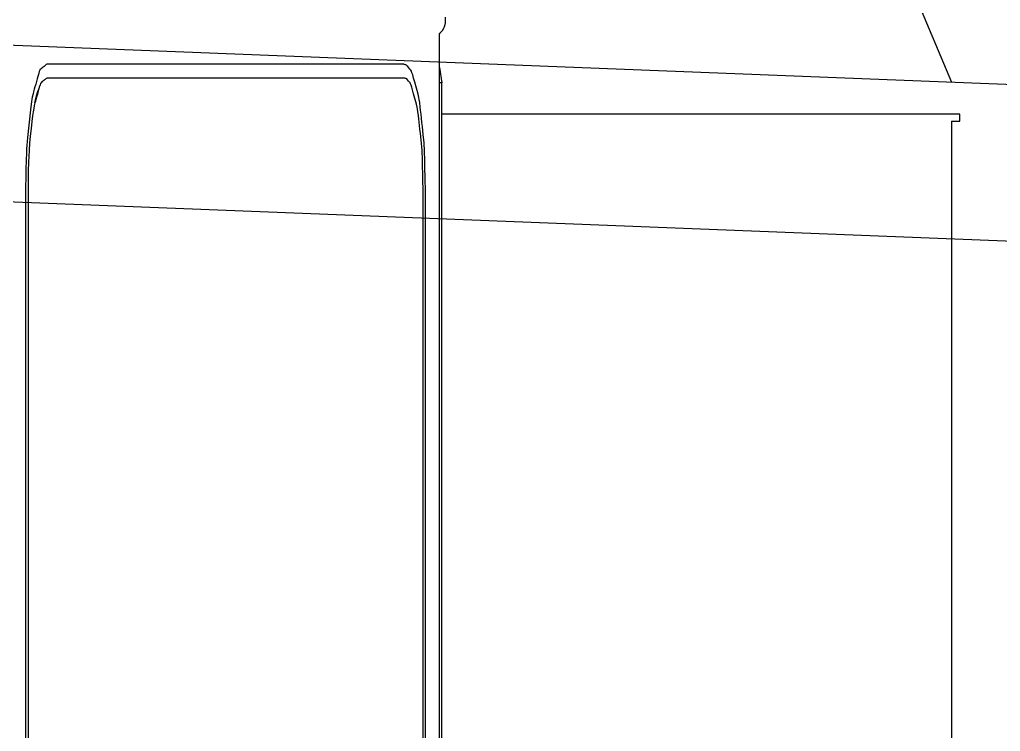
# Model space of a CAD drawing. Header units: millimetres. Extents: x -2078669 to -1085629, y -5987148 to 310365.
# Drawn here: x -1709941 to -1709304, y -2647614 to -2647152 of the extents above; entities that cross this region are included whole.
import ezdxf

# ---------------------------------------------------------------- set-up
doc = ezdxf.new("R2010")
doc.units = ezdxf.units.MM
doc.header["$LTSCALE"] = 500
for name, color, linetype, lineweight in [('D-BGD', 7, 'Continuous', 13), ('D-BYP-STR8', 5, 'Continuous', 25), ('D-BYP-STRB', 5, 'Continuous', 25)]:
    doc.layers.add(name, color=color, linetype=linetype, lineweight=lineweight)

# ---------------------------------------------------------------- blocks, each defined once
blk = doc.blocks.new('河川平面')
at = {"layer": 'D-BGD', "linetype": 'Continuous', "extrusion": (0.879845, 0.091136, 0.466441), "elevation": 1326280.53}
blk.add_lwpolyline([(-2950345.84, -283885.38), (-2934237.47, -284529.77), (-2917933.66, -285106.33)], dxfattribs=at)
blk = doc.blocks.new('A$C4dcfe073')
at = {"layer": 'D-BYP-STRB', "linetype": 'Continuous'}
for p, q in [((6860.44, 3088.22), (7367.77, 1883.85)), ((4510, 1996.84), (10199.91, 1771.88)), ((7039.13, 1923.72), (7039.14, 1923.74)), ((7039.13, 1923.69), (7039.13, 1923.72)), ((7039.13, 1923.67), (7039.13, 1923.69)), ((7039.13, 1923.66), (7039.13, 1923.67)), ((7039.13, 1923.64), (7039.13, 1923.66)), ((7039.14, 1923.99), (7039.14, 1924)), ((7039.14, 1924), (7039.24, 1924)), ((7039.14, 1923.97), (7039.14, 1923.99)), ((7039.14, 1923.95), (7039.14, 1923.97)), ((7039.14, 1923.92), (7039.14, 1923.95)), ((7039.14, 1923.9), (7039.14, 1923.92)), ((7039.14, 1923.87), (7039.14, 1923.9)), ((7039.14, 1923.85), (7039.14, 1923.87)), ((7039.14, 1923.82), (7039.14, 1923.85)), ((7039.14, 1923.79), (7039.14, 1923.82)), ((7039.14, 1923.77), (7039.14, 1923.79)), ((7039.14, 1923.74), (7039.14, 1923.77)), ((7039.23, 1923.97), (7039.23, 1924)), ((7039.23, 1923.94), (7039.23, 1923.97)), ((7039.23, 1923.91), (7039.23, 1923.94)), ((7039.23, 1923.88), (7039.23, 1923.91)), ((7039.23, 1923.84), (7039.23, 1923.88)), ((7039.23, 1923.81), (7039.23, 1923.84)), ((7039.23, 1923.77), (7039.23, 1923.81)), ((7039.23, 1923.74), (7039.23, 1923.77)), ((7039.23, 1923.72), (7039.23, 1923.74)), ((7039.23, 1923.7), (7039.23, 1923.72)), ((7039.23, 1923.68), (7039.23, 1923.7)), ((7039.23, 1923.67), (7039.23, 1923.68)), ((7039.23, 1923.65), (7039.23, 1923.67)), ((7039.23, 1923.64), (7039.23, 1923.65)), ((7039.23, 1923.65), (7039.23, 1923.65)), ((7039.23, 1923.63), (7039.23, 1923.64)), ((7039.23, 1923.62), (7039.23, 1923.63)), ((7039.23, 1923.61), (7039.23, 1923.62)), ((7039.23, 1923.62), (7039.23, 1923.62)), ((7039.23, 1923.6), (7039.23, 1923.61)), ((7039.23, 1923.61), (7039.23, 1923.61)), ((7039.23, 1923.59), (7039.23, 1923.6)), ((7039.23, 1923.58), (7039.23, 1923.59)), ((7039.23, 1923.57), (7039.23, 1923.58)), ((7039.23, 1923.55), (7039.23, 1923.57)), ((7039.23, 1923.43), (7039.23, 1923.55)), ((7039.23, 1923.41), (7039.23, 1923.43)), ((7039.23, 1923.38), (7039.23, 1923.41)), ((7039.23, 1923.35), (7039.23, 1923.38)), ((7039.23, 1923.32), (7039.23, 1923.35)), ((7039.23, 1923.29), (7039.23, 1923.32)), ((7039.23, 1923.27), (7039.23, 1923.29)), ((7039.23, 1923.24), (7039.23, 1923.27)), ((7039.23, 1923.21), (7039.23, 1923.24)), ((7039.23, 1923.19), (7039.23, 1923.21)), ((7039.23, 1923.17), (7039.23, 1923.19)), ((7039.23, 1923.15), (7039.23, 1923.17)), ((7039.23, 1923.12), (7039.23, 1923.15)), ((7039.23, 1923.1), (7039.23, 1923.12)), ((7039.23, 1923.08), (7039.23, 1923.1)), ((7039.23, 1923.06), (7039.23, 1923.08)), ((7039.24, 1924), (7039.24, 1925.94)), ((7036.71, 1916.69), (7037.18, 1917.27)), ((7037.18, 1917.27), (7037.19, 1917.27)), ((7037.19, 1917.27), (7037.2, 1917.28)), ((7037.2, 1917.28), (7037.46, 1917.65)), ((7037.46, 1917.65), (7037.51, 1917.73)), ((7037.51, 1917.73), (7037.57, 1917.82)), ((7037.57, 1917.82), (7037.63, 1917.91)), ((7037.63, 1917.91), (7037.69, 1918.01)), ((7037.69, 1918.01), (7037.75, 1918.11)), ((7037.75, 1918.11), (7037.82, 1918.21)), ((7037.82, 1918.21), (7037.88, 1918.31)), ((7037.88, 1918.31), (7037.93, 1918.41)), ((7037.93, 1918.41), (7037.98, 1918.49)), ((7037.98, 1918.49), (7038.03, 1918.58)), ((7038.03, 1918.58), (7038.08, 1918.66)), ((7038.08, 1918.66), (7038.12, 1918.74)), ((7038.12, 1918.74), (7038.16, 1918.82)), ((7038.16, 1918.82), (7038.2, 1918.91)), ((7038.2, 1918.91), (7038.24, 1919)), ((7038.24, 1919), (7038.29, 1919.1)), ((7038.29, 1919.1), (7038.64, 1919.95)), ((7038.64, 1919.95), (7038.66, 1920.01)), ((7038.66, 1920.01), (7038.67, 1920.02)), ((7038.67, 1920.02), (7038.84, 1920.57)), ((7038.84, 1920.57), (7038.87, 1920.69)), ((7038.87, 1920.69), (7038.9, 1920.82)), ((7038.9, 1920.82), (7038.94, 1920.97)), ((7038.94, 1920.97), (7038.97, 1921.13)), ((7038.97, 1921.13), (7039.01, 1921.28)), ((7039.01, 1921.28), (7039.04, 1921.43)), ((7039.04, 1921.43), (7039.07, 1921.58)), ((7039.07, 1921.58), (7039.1, 1921.7)), ((7039.1, 1921.7), (7039.17, 1922.23)), ((7039.17, 1922.23), (7039.18, 1922.27)), ((7039.18, 1922.27), (7039.21, 1922.73)), ((7039.21, 1922.73), (7039.22, 1922.83)), ((7039.22, 1922.9), (7039.23, 1922.98)), ((7039.22, 1922.83), (7039.23, 1922.9)), ((7039.23, 1922.9), (7039.22, 1922.9)), ((7039.23, 1923.04), (7039.23, 1923.06)), ((7039.23, 1922.98), (7039.23, 1923.04)), ((7035.43, 1915.5), (7035.48, 1915.54)), ((7035.43, 1126.15), (7035.43, 1915.51)), ((7035.48, 1915.54), (7035.53, 1915.58)), ((7035.53, 1915.58), (7035.58, 1915.62)), ((7035.58, 1915.62), (7035.63, 1915.65)), ((7035.63, 1915.65), (7035.67, 1915.69)), ((7035.67, 1915.69), (7035.71, 1915.72)), ((7035.71, 1915.72), (7035.75, 1915.75)), ((7035.75, 1915.75), (7035.79, 1915.78)), ((7035.79, 1915.78), (7036.18, 1916.14)), ((7036.18, 1916.14), (7036.2, 1916.16)), ((7036.2, 1916.16), (7036.24, 1916.19)), ((7036.24, 1916.19), (7036.71, 1916.69)), ((4510, 1895.16), (9434.15, 1700.48)), ((6775.76, 1891.56), (6775.42, 1890.66)), ((6775.92, 1891.85), (6775.76, 1891.56)), ((6776.11, 1892.08), (6775.92, 1891.85)), ((6776.7, 1892.59), (6776.11, 1892.08)), ((6776.74, 1892.62), (6776.7, 1892.59)), ((6777.13, 1892.92), (6776.74, 1892.62)), ((6777.58, 1893.27), (6777.13, 1892.92)), ((6778.07, 1893.66), (6777.58, 1893.27)), ((6778.58, 1894.06), (6778.07, 1893.66)), ((6779.1, 1894.46), (6778.58, 1894.06)), ((6779.59, 1894.85), (6779.1, 1894.46)), ((6780.03, 1895.2), (6779.59, 1894.85)), ((6780.41, 1895.5), (6780.03, 1895.2)), ((7012.43, 1895.5), (6780.41, 1895.5)), ((7012.43, 1895.5), (7012.43, 1895.2)), ((7012.96, 1895.12), (7012.43, 1895.2)), ((7013.42, 1894.98), (7012.96, 1895.12)), ((7013.84, 1894.78), (7013.42, 1894.98)), ((7014.23, 1894.51), (7013.84, 1894.78)), ((7014.79, 1893.96), (7014.23, 1894.51)), ((7015.52, 1893.05), (7014.79, 1893.96)), ((7016.09, 1892.33), (7015.52, 1893.05)), ((7016.26, 1892.14), (7016.09, 1892.33)), ((7016.69, 1891.63), (7016.26, 1892.14)), ((7017.05, 1890.97), (7016.69, 1891.63)), ((7035.43, 1893.33), (7036.9, 1883.5)), ((6774.09, 1886.01), (6773.63, 1884.35)), ((6774.51, 1887.52), (6774.09, 1886.01)), ((6774.88, 1888.81), (6774.51, 1887.52)), ((6775.42, 1890.66), (6774.88, 1888.81)), ((6778.34, 1884.89), (6777.9, 1884.54)), ((6778.8, 1885.24), (6778.34, 1884.89)), ((6779.25, 1885.6), (6778.8, 1885.24)), ((6779.68, 1885.93), (6779.25, 1885.6)), ((6780.08, 1886.24), (6779.68, 1885.93)), ((6780.41, 1886.5), (6780.08, 1886.24)), ((7012.43, 1886.5), (6780.41, 1886.5)), ((7012.9, 1886.43), (7012.43, 1886.5)), ((7013.31, 1886.3), (7012.9, 1886.43)), ((7013.69, 1886.12), (7013.31, 1886.3)), ((7014.03, 1885.89), (7013.69, 1886.12)), ((7014.53, 1885.39), (7014.03, 1885.89)), ((7015.18, 1884.58), (7014.53, 1885.39)), ((7017.46, 1889.95), (7017.05, 1890.97)), ((7017.94, 1888.53), (7017.46, 1889.95)), ((7018.54, 1886.52), (7017.94, 1888.53)), ((7019.31, 1883.8), (7018.54, 1886.52)), ((6772.21, 1879.18), (6771.79, 1877.63)), ((6772.67, 1880.87), (6772.21, 1879.18)), ((6773.15, 1882.61), (6772.67, 1880.87)), ((6773.63, 1884.35), (6773.15, 1882.61)), ((6775.2, 1879.49), (6774.84, 1878.24)), ((6774.84, 1878.46), (6774.9, 1878.63)), ((6774.9, 1878.63), (6774.97, 1878.79)), ((6774.97, 1878.79), (6775.03, 1878.94)), ((6775.03, 1878.94), (6775.09, 1879.08)), ((6775.09, 1879.08), (6775.15, 1879.21)), ((6775.15, 1879.21), (6775.2, 1879.33)), ((6775.51, 1880.57), (6775.2, 1879.49)), ((6775.2, 1879.33), (6775.25, 1879.44)), ((6775.25, 1879.44), (6775.29, 1879.53)), ((6775.29, 1879.53), (6775.33, 1879.61)), ((6775.33, 1879.61), (6775.36, 1879.67)), ((6775.36, 1879.67), (6775.38, 1879.72)), ((6775.38, 1879.72), (6775.4, 1879.76)), ((6775.4, 1879.76), (6775.42, 1879.79)), ((6775.42, 1879.79), (6775.43, 1879.81)), ((6775.43, 1879.81), (6775.44, 1879.83)), ((6775.44, 1879.83), (6775.45, 1879.84)), ((6775.98, 1882.17), (6775.51, 1880.57)), ((6776.29, 1882.97), (6775.98, 1882.17)), ((6776.44, 1883.23), (6776.29, 1882.97)), ((6776.61, 1883.46), (6776.44, 1883.23)), ((6777.15, 1883.95), (6776.61, 1883.46)), ((6777.5, 1884.23), (6777.15, 1883.95)), ((6777.9, 1884.54), (6777.5, 1884.23)), ((7015.69, 1883.95), (7015.18, 1884.58)), ((7015.84, 1883.78), (7015.69, 1883.95)), ((7016.22, 1883.32), (7015.84, 1883.78)), ((7016.54, 1882.73), (7016.22, 1883.32)), ((7016.91, 1881.83), (7016.54, 1882.73)), ((7017.33, 1880.57), (7016.91, 1881.83)), ((7018.55, 1876.35), (7017.33, 1880.57)), ((7021.38, 1876.06), (7019.31, 1883.8)), ((7036.9, 1883.5), (7035.43, 1883.5)), ((7036.9, 1125.73), (7036.9, 1883.5)), ((6770.59, 1872.71), (6770.34, 1871.01)), ((6770.89, 1874.19), (6770.59, 1872.71)), ((6771.43, 1876.28), (6770.89, 1874.19)), ((6771.79, 1877.63), (6771.43, 1876.28)), ((6773.28, 1872.66), (6772.93, 1871.43)), ((6773.01, 1872.09), (6773.03, 1872.16)), ((6773.03, 1872.16), (6773.04, 1872.24)), ((6773.04, 1872.24), (6773.06, 1872.32)), ((6773.06, 1872.32), (6773.09, 1872.42)), ((6773.09, 1872.42), (6773.11, 1872.52)), ((6773.11, 1872.52), (6773.14, 1872.63)), ((6773.14, 1872.63), (6773.16, 1872.75)), ((6773.16, 1872.75), (6773.2, 1872.88)), ((6773.2, 1872.88), (6773.23, 1873.02)), ((6773.23, 1873.02), (6773.27, 1873.17)), ((6773.27, 1873.17), (6773.3, 1873.33)), ((6773.66, 1874.02), (6773.28, 1872.66)), ((6773.3, 1873.33), (6773.35, 1873.49)), ((6773.35, 1873.49), (6773.39, 1873.67)), ((6773.39, 1873.67), (6773.44, 1873.86)), ((6773.44, 1873.86), (6773.49, 1874.06)), ((6773.49, 1874.06), (6773.54, 1874.26)), ((6773.54, 1874.26), (6773.6, 1874.47)), ((6773.6, 1874.47), (6773.66, 1874.69)), ((6774.06, 1875.45), (6773.66, 1874.02)), ((6773.66, 1874.69), (6773.72, 1874.92)), ((6773.72, 1874.92), (6773.78, 1875.16)), ((6773.78, 1875.16), (6773.85, 1875.4)), ((6773.85, 1875.4), (6773.92, 1875.64)), ((6773.92, 1875.64), (6773.99, 1875.89)), ((6773.99, 1875.89), (6774.06, 1876.13)), ((6774.46, 1876.87), (6774.06, 1875.45)), ((6774.06, 1876.13), (6774.14, 1876.37)), ((6774.14, 1876.37), (6774.21, 1876.61)), ((6774.21, 1876.61), (6774.28, 1876.85)), ((6774.28, 1876.85), (6774.35, 1877.07)), ((6774.35, 1877.07), (6774.43, 1877.29)), ((6774.43, 1877.29), (6774.5, 1877.51)), ((6774.84, 1878.24), (6774.46, 1876.87)), ((6774.5, 1877.51), (6774.57, 1877.71)), ((6774.57, 1877.71), (6774.63, 1877.91)), ((6774.63, 1877.91), (6774.7, 1878.1)), ((6774.7, 1878.1), (6774.77, 1878.28)), ((6774.77, 1878.28), (6774.84, 1878.46)), ((7020.4, 1869.46), (7018.55, 1876.35)), ((7021.93, 1873.9), (7021.38, 1876.06)), ((7022.22, 1872.47), (7021.93, 1873.9)), ((7022.48, 1870.72), (7022.22, 1872.47)), ((6769.96, 1867.83), (6768.61, 1855.85)), ((6770.34, 1871.01), (6769.96, 1867.83)), ((6771.87, 1866.69), (6771.5, 1864.47)), ((6772.24, 1868.61), (6771.87, 1866.69)), ((6772.63, 1870.36), (6772.24, 1868.61)), ((6772.93, 1871.43), (6772.63, 1870.36)), ((6772.63, 1870.38), (6772.64, 1870.39)), ((6772.63, 1870.37), (6772.63, 1870.38)), ((6772.63, 1870.38), (6772.63, 1870.38)), ((6772.63, 1870.36), (6772.63, 1870.37)), ((6772.63, 1870.37), (6772.63, 1870.37)), ((6772.63, 1870.37), (6772.63, 1870.37)), ((6772.64, 1870.42), (6772.65, 1870.47)), ((6772.64, 1870.41), (6772.64, 1870.42)), ((6772.64, 1870.39), (6772.64, 1870.41)), ((6772.64, 1870.39), (6772.64, 1870.39)), ((6772.64, 1870.39), (6772.64, 1870.39)), ((6772.65, 1870.47), (6772.66, 1870.5)), ((6772.66, 1870.5), (6772.67, 1870.57)), ((6772.66, 1870.5), (6772.66, 1870.5)), ((6772.67, 1870.57), (6772.69, 1870.66)), ((6772.69, 1870.66), (6772.71, 1870.75)), ((6772.71, 1870.76), (6772.75, 1870.93)), ((6772.71, 1870.75), (6772.71, 1870.76)), ((6772.75, 1870.93), (6772.76, 1870.97)), ((6772.76, 1870.97), (6772.77, 1871.02)), ((6772.77, 1871.02), (6772.78, 1871.07)), ((6772.78, 1871.07), (6772.79, 1871.13)), ((6772.79, 1871.13), (6772.81, 1871.19)), ((6772.81, 1871.19), (6772.82, 1871.25)), ((6772.82, 1871.25), (6772.83, 1871.31)), ((6772.83, 1871.31), (6772.85, 1871.37)), ((6772.85, 1871.37), (6772.86, 1871.43)), ((6772.86, 1871.43), (6772.87, 1871.48)), ((6772.87, 1871.48), (6772.88, 1871.54)), ((6772.88, 1871.54), (6772.9, 1871.59)), ((6772.9, 1871.59), (6772.91, 1871.64)), ((6772.91, 1871.64), (6772.92, 1871.69)), ((6772.92, 1871.69), (6772.93, 1871.75)), ((6772.93, 1871.75), (6772.94, 1871.8)), ((6772.94, 1871.8), (6772.96, 1871.85)), ((6772.96, 1871.85), (6772.97, 1871.91)), ((6772.97, 1871.91), (6772.98, 1871.96)), ((6772.98, 1871.96), (6773, 1872.02)), ((6773, 1872.02), (6773.01, 1872.09)), ((7020.88, 1867.54), (7020.4, 1869.46)), ((7021.15, 1866.26), (7020.88, 1867.54)), ((7021.37, 1864.71), (7021.15, 1866.26)), ((7022.84, 1867.63), (7022.48, 1870.72)), ((7023.07, 1865.55), (7022.84, 1867.63)), ((6771.14, 1861.96), (6770.67, 1858.24)), ((6771.5, 1864.47), (6771.14, 1861.96)), ((7021.7, 1861.96), (7021.37, 1864.71)), ((7021.9, 1860.11), (7021.7, 1861.96)), ((7022.14, 1857.95), (7021.9, 1860.11)), ((7023.34, 1863.13), (7023.07, 1865.55)), ((7023.63, 1860.48), (7023.34, 1863.13)), ((7023.93, 1857.73), (7023.63, 1860.48)), ((7373.21, 1863), (7036.9, 1863)), ((7373.21, 1858.5), (7373.21, 1863)), ((6768.61, 1855.85), (6767.79, 1847.92)), ((6770.16, 1853.74), (6769.65, 1848.82)), ((6770.67, 1858.24), (6770.16, 1853.74)), ((7022.4, 1855.6), (7022.14, 1857.95)), ((7022.67, 1853.14), (7022.4, 1855.6)), ((7022.94, 1850.69), (7022.67, 1853.14)), ((7024.23, 1854.97), (7023.93, 1857.73)), ((7024.52, 1852.32), (7024.23, 1854.97)), ((7367.71, 1858.5), (7373.21, 1858.5)), ((7367.71, 1858.5), (7367.71, 1108.5)), ((6767.79, 1847.92), (6767.37, 1842.77)), ((6769.65, 1848.82), (6769.22, 1844.31)), ((7023.19, 1848.33), (7022.94, 1850.69)), ((7023.42, 1846.17), (7023.19, 1848.33)), ((7024.78, 1849.89), (7024.52, 1852.32)), ((7025, 1847.8), (7024.78, 1849.89)), ((7025.32, 1844.68), (7025, 1847.8)), ((6767.25, 1840.67), (6767.16, 1838.22)), ((6767.37, 1842.77), (6767.25, 1840.67)), ((6769.22, 1844.31), (6768.86, 1839.69)), ((7023.62, 1844.31), (7023.42, 1846.17)), ((7023.91, 1841.53), (7023.62, 1844.31)), ((7024.04, 1839.78), (7023.91, 1841.53)), ((7025.48, 1842.71), (7025.32, 1844.68)), ((7025.57, 1840.75), (7025.48, 1842.71)), ((7025.66, 1837.34), (7025.57, 1840.75)), ((6767.13, 1837.2), (6767, 1833.92)), ((6767.16, 1838.22), (6767.13, 1837.2)), ((6768.63, 1834.8), (6768.56, 1832.87)), ((6768.66, 1835.46), (6768.63, 1834.8)), ((6768.86, 1839.69), (6768.66, 1835.46)), ((7024.13, 1838.03), (7024.04, 1839.78)), ((7024.2, 1835), (7024.13, 1838.03)), ((7024.21, 1834.8), (7024.2, 1835)), ((7024.25, 1832.81), (7024.21, 1834.8)), ((7025.66, 1837.12), (7025.66, 1837.34)), ((7025.71, 1834.88), (7025.66, 1837.12)), ((7025.77, 1832.29), (7025.71, 1834.88)), ((6767, 1833.92), (6766.75, 1826.45)), ((6768.56, 1832.87), (6768.3, 1825.27)), ((7024.31, 1830.5), (7024.25, 1832.81)), ((7024.37, 1827.98), (7024.31, 1830.5)), ((7024.43, 1825.35), (7024.37, 1827.98)), ((7025.84, 1829.46), (7025.77, 1832.29)), ((7025.91, 1826.51), (7025.84, 1829.46)), ((6766.67, 1821.74), (6766.63, 1816)), ((6766.75, 1826.45), (6766.67, 1821.74)), ((6768.3, 1825.27), (6768.23, 1821.1)), ((7024.49, 1822.74), (7024.43, 1825.35)), ((7024.55, 1820.23), (7024.49, 1822.74)), ((7025.98, 1823.57), (7025.91, 1826.51)), ((7026.05, 1820.76), (7025.98, 1823.57)), ((6766.63, 1816), (6766.63, 1146)), ((6768.23, 1821.1), (6768.19, 1816)), ((6768.19, 1816), (6768.19, 1146)), ((7024.61, 1817.95), (7024.55, 1820.23)), ((7024.65, 1816), (7024.61, 1817.95)), ((7024.65, 1146), (7024.65, 1816)), ((7026.11, 1818.19), (7026.05, 1820.76)), ((7026.16, 1816), (7026.11, 1818.19)), ((7026.21, 1816), (7026.16, 1816)), ((7026.21, 1146), (7026.21, 1816))]:
    blk.add_line(p, q, dxfattribs=at)

msp = doc.modelspace()

# ---------------------------------------------------------------- linework, layer by layer
at = {"layer": 'D-BYP-STR8'}
msp.add_circle((-1712403.83, -2646580.35), 20000, dxfattribs=at)

# ---------------------------------------------------------------- block references
at = {"layer": 'D-BGD'}
msp.add_blockref('河川平面', (-3310965.81, 144500.18), dxfattribs=at)
at = {"layer": 'D-BYP-STR8'}
msp.add_blockref('A$C4dcfe073', (-1716703.83, -2649076.35), dxfattribs=at)

doc.saveas('drawing.dxf')
